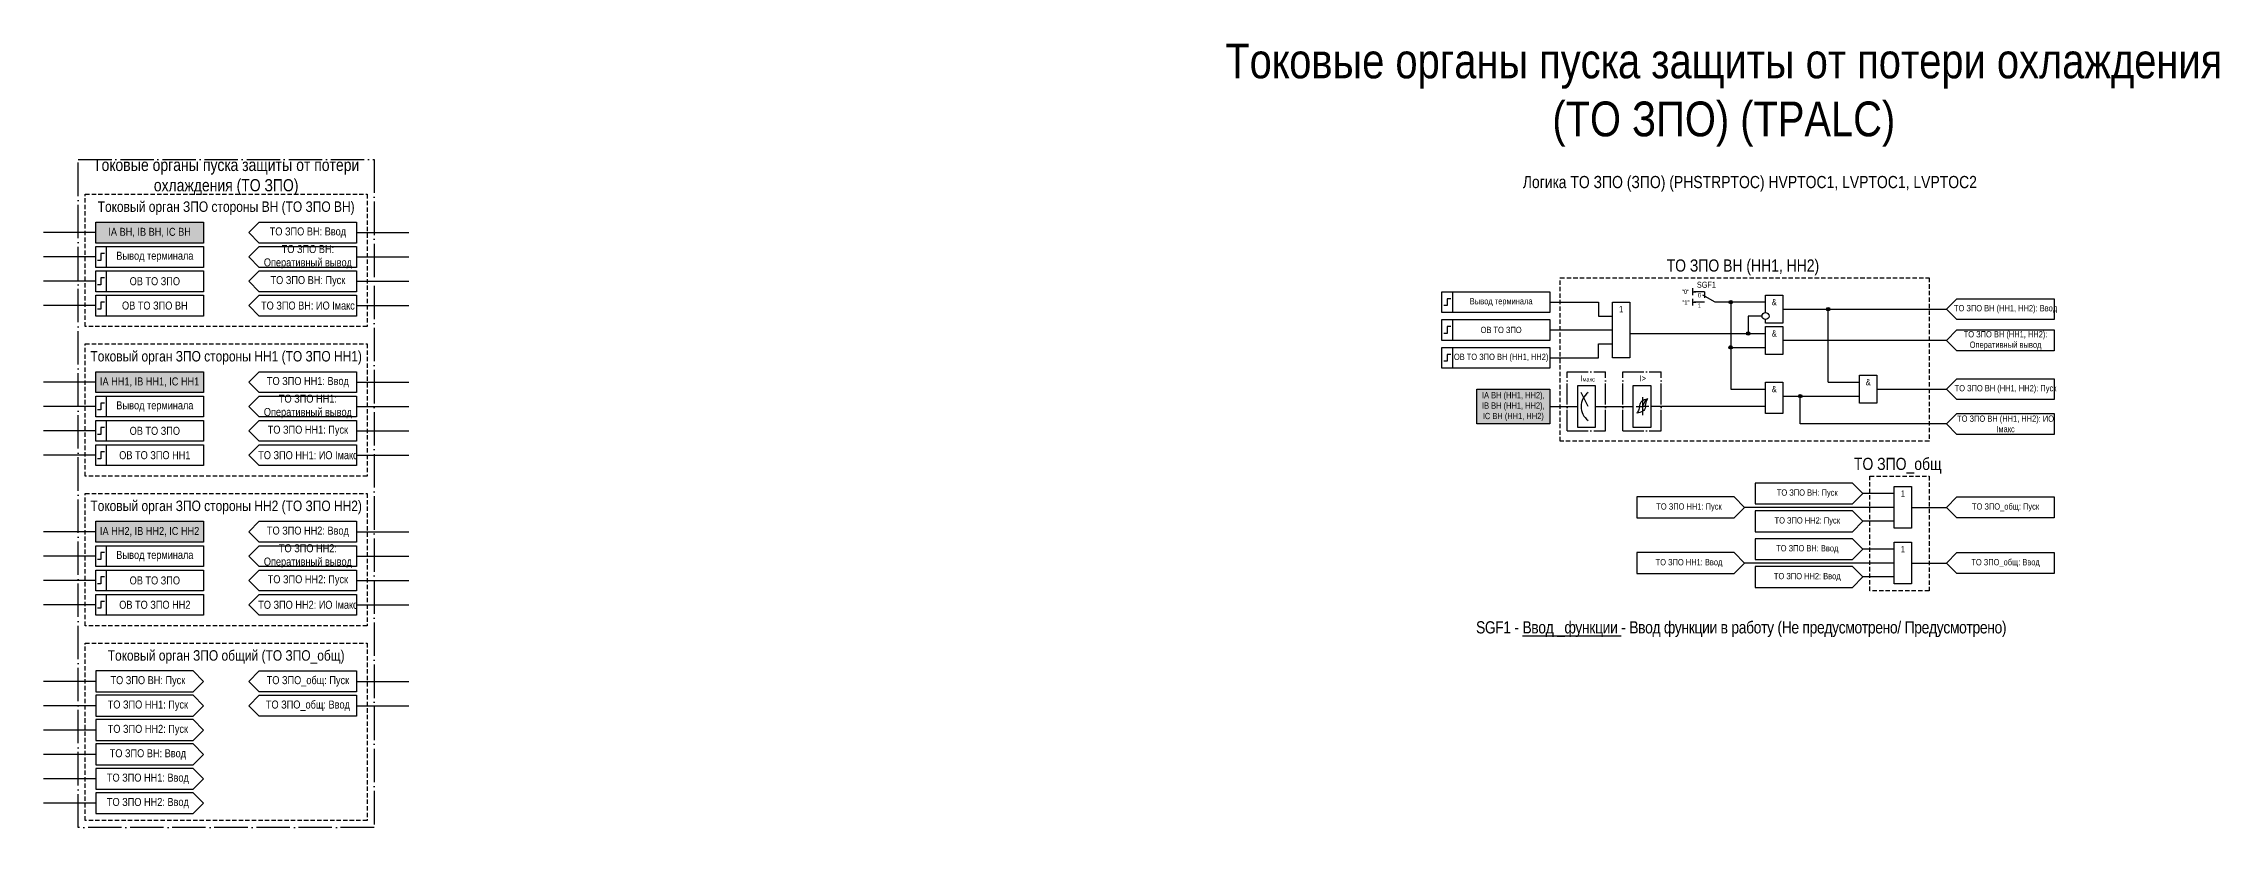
# Model space of a CAD drawing. Header units: millimetres. Extents: x -1270 to 920, y -27 to 306.
# Drawn here: x 295 to 920, y -8 to 217 of the extents above; entities that cross this region are included whole.
import ezdxf
from ezdxf.enums import TextEntityAlignment as Align

# ---------------------------------------------------------------- set-up
doc = ezdxf.new("R2010")
doc.units = ezdxf.units.MM
doc.linetypes.add('ACAD_ISO04W100', pattern=[30, 24, -3, 0, -3])
doc.linetypes.add('штриховая2', pattern=[0.375, 0.25, -0.125])
doc.layers.add('TEXT', color=7, linetype='Continuous', lineweight=25)
doc.layers.add('Основная', color=7, linetype='Continuous')
doc.styles.add('1.8_Gost_RD', font='ARIALN.TTF', dxfattribs={"height": 1.8})
doc.styles.add('2.5_Gost_RD', font='ARIALN.TTF', dxfattribs={"height": 2.5})
doc.styles.add('3.5_Gost_RD', font='ARIALN.TTF', dxfattribs={"height": 3.5})
doc.styles.add('Вывод', font='ARIALN.TTF', dxfattribs={"height": 2.5})
doc.styles.add('Компонент', font='ARIALN.TTF', dxfattribs={"height": 3.5})

# ---------------------------------------------------------------- blocks, each defined once
blk = doc.blocks.new('*U79')
at = {"layer": 'Основная', "color": 0}
blk.add_line((0, 0), (7, 4), dxfattribs=at)
at = {"layer": 'Основная', "ltscale": 0.35}
blk.add_line((6, 6), (6, 2.5), dxfattribs=at)
blk = doc.blocks.new('*U81')
at = {"layer": 'Основная', "color": 0}
for p, q in [((-3, 6), (-9, 6)), ((-3, 0), (-9, 0)), ((9, 0), (3, 0))]:
    blk.add_line(p, q, dxfattribs=at)
at = {"layer": 'Основная', "ltscale": 0.25, "xscale": -1}
blk.add_blockref('*U79', (3, 0), dxfattribs=at)
at = {"layer": 'Основная'}
for tag, height, style, p in [('В1', 2.5, 'Вывод', (-14, 6)), ('В2', 2.5, 'Вывод', (-6, 4)), ('ОУ', 3.5, 'Компонент', (-2, 10)), ('В3', 2.5, 'Вывод', (-6, -2))]:
    blk.add_attdef(tag, text='', height=height, dxfattribs=dict(at, style=style)).set_placement(p, align=Align.MIDDLE_CENTER)
blk = doc.blocks.new('Точка')
at = {"ltscale": 100}
h = blk.add_hatch(color=256, dxfattribs=at)
h.dxf.hatch_style = 1
edge = h.paths.add_edge_path()
edge.add_arc((0, 0), 0.5, 0, 360)
blk.add_circle((0, 0), 0.5, dxfattribs=at)
blk = doc.blocks.new('*U70')
at = {"layer": 'Основная', "linetype": 'ACAD_ISO04W100', "ltscale": 0.25}
for p, q in [((0, 0), (11, 0)), ((0, -17), (0, 0)), ((11, -17), (11, 0)), ((0, -17), (11, -17))]:
    blk.add_line(p, q, dxfattribs=at)
at = {"layer": 'Основная', "style": 'Компонент'}
blk.add_attdef('ОУ', text='', height=3.5, dxfattribs=at).set_placement((11, 0), align=Align.MIDDLE_CENTER)

msp = doc.modelspace()

# ---------------------------------------------------------------- hatches: boundary and pattern name
at = {"ltscale": 100, "true_color": 0xf7941d}
h = msp.add_hatch(color=30, dxfattribs=at)
h.dxf.hatch_style = 1
h.paths.add_polyline_path([(310, 166), (341, 166), (341, 160), (310, 160)])
h = msp.add_hatch(color=30, dxfattribs=at)
h.dxf.hatch_style = 1
h.paths.add_polyline_path([(310, 123), (341, 123), (341, 117), (310, 117)])
at = {"ltscale": 100, "true_color": 0x6bffb3}
h = msp.add_hatch(color=111, dxfattribs=at)
h.dxf.hatch_style = 1
h.paths.add_polyline_path([(707, 118), (728, 118), (728, 108), (707, 108)])
at = {"ltscale": 100, "true_color": 0xf7941d}
h = msp.add_hatch(color=30, dxfattribs=at)
h.dxf.hatch_style = 1
h.paths.add_polyline_path([(310, 80), (341, 80), (341, 74), (310, 74)])

# ---------------------------------------------------------------- linework, layer by layer
at = {"ltscale": 100}
for p, q in [((310, 163), (295, 163)), ((385, 163), (400, 163)), ((310, 156), (295, 156)), ((357, 152), (354, 149)), ((357, 152), (385, 152)), ((385, 156), (400, 156)), ((310, 149), (295, 149)), ((354, 149), (357, 146)), ((357, 145), (354, 142)), ((357, 145), (385, 145)), ((385, 149), (400, 149)), ((769, 147), (769, 145)), ((769, 146), (770, 146)), ((769, 144), (769, 142)), ((845, 144), (842, 141)), ((845, 144), (873, 144)), ((873, 144), (873, 138)), ((310, 142), (295, 142)), ((354, 142), (357, 139)), ((385, 142), (400, 142)), ((769, 143), (770, 143)), ((790, 143), (778, 143)), ((780, 143), (780, 130)), ((785, 139), (785, 134)), ((789, 139), (785, 139)), ((795, 141), (842, 141)), ((808, 120), (808, 141)), ((842, 141), (845, 138)), ((873, 138), (845, 138)), ((728, 135), (746, 135)), ((751, 134), (790, 134)), ((842, 132), (795, 132)), ((845, 135), (842, 132)), ((842, 132), (845, 129)), ((845, 135), (873, 135)), ((873, 135), (873, 129)), ((780, 130), (790, 130)), ((780, 130), (780, 118)), ((873, 129), (845, 129)), ((310, 120), (295, 120)), ((385, 120), (400, 120)), ((736, 117.5), (736, 119)), ((736, 119), (741, 119)), ((741, 119), (741, 113)), ((752, 117.5), (752, 119)), ((752, 119), (757, 119)), ((757, 119), (757, 113)), ((808, 120), (817, 120)), ((845, 121), (842, 118)), ((845, 121), (873, 121)), ((310, 113), (295, 113)), ((385, 113), (400, 113)), ((728, 113), (736, 113)), ((736, 110), (736, 118)), ((741, 113), (741, 107)), ((752, 110), (752, 118)), ((757, 113), (757, 107)), ((790, 113), (757, 113)), ((780, 118), (790, 118)), ((795, 116), (817, 116)), ((800, 108), (800, 116)), ((822, 118), (842, 118)), ((842, 118), (845, 115)), ((357, 109), (354, 106)), ((357, 109), (385, 109)), ((736, 107), (736, 110)), ((741, 107), (736, 107)), ((752, 107), (752, 110)), ((757, 107), (752, 107)), ((842, 108), (800, 108)), ((845, 111), (842, 108)), ((842, 108), (845, 105)), ((845, 111), (873, 111)), ((310, 106), (295, 106)), ((354, 106), (357, 103)), ((357, 102), (354, 99)), ((357, 102), (385, 102)), ((385, 106), (400, 106)), ((310, 99), (295, 99)), ((354, 99), (357, 96)), ((385, 99), (400, 99)), ((787, 91), (787, 85)), ((815, 91), (787, 91)), ((815, 91), (818, 88)), ((818, 88), (815, 85)), ((827, 88), (818, 88)), ((753, 87), (753, 81)), ((781, 87), (753, 87)), ((781, 87), (784, 84)), ((784, 84), (781, 81)), ((827, 84), (784, 84)), ((787, 85), (815, 85)), ((787, 83), (787, 77)), ((815, 83), (787, 83)), ((815, 83), (818, 80)), ((832, 84), (842, 84)), ((845, 87), (842, 84)), ((842, 84), (845, 81)), ((845, 87), (873, 87)), ((310, 77), (295, 77)), ((385, 77), (400, 77)), ((753, 81), (781, 81)), ((787, 77), (815, 77)), ((818, 80), (815, 77)), ((827, 80), (818, 80)), ((310, 70), (295, 70)), ((385, 70), (400, 70)), ((753, 71), (753, 65)), ((781, 71), (753, 71)), ((781, 71), (784, 68)), ((787, 75), (787, 69)), ((815, 75), (787, 75)), ((787, 69), (815, 69)), ((815, 75), (818, 72)), ((818, 72), (815, 69)), ((827, 72), (818, 72)), ((845, 71), (842, 68)), ((845, 71), (873, 71)), ((873, 71), (873, 65)), ((310, 63), (295, 63)), ((357, 66), (354, 63)), ((354, 63), (357, 60)), ((357, 66), (385, 66)), ((385, 63), (400, 63)), ((753, 65), (781, 65)), ((784, 68), (781, 65)), ((827, 68), (784, 68)), ((787, 67), (787, 61)), ((815, 67), (787, 67)), ((815, 67), (818, 64)), ((818, 64), (815, 61)), ((827, 64), (818, 64)), ((832, 68), (842, 68)), ((842, 68), (845, 65)), ((873, 65), (845, 65)), ((357, 59), (354, 56)), ((357, 59), (385, 59)), ((787, 61), (815, 61)), ((310, 56), (295, 56)), ((354, 56), (357, 53)), ((385, 56), (400, 56)), ((310, 34), (295, 34)), ((310, 37), (310, 31)), ((338, 37), (310, 37)), ((338, 37), (341, 34)), ((341, 34), (338, 31)), ((357, 37), (354, 34)), ((354, 34), (357, 31)), ((357, 37), (385, 37)), ((385, 34), (400, 34)), ((310, 27), (295, 27)), ((310, 31), (338, 31)), ((310, 30), (310, 24)), ((338, 30), (310, 30)), ((338, 30), (341, 27)), ((341, 27), (338, 24)), ((357, 30), (354, 27)), ((354, 27), (357, 24)), ((357, 30), (385, 30)), ((385, 30), (385, 24)), ((385, 27), (400, 27)), ((310, 20), (295, 20)), ((310, 24), (338, 24)), ((310, 23), (310, 17)), ((338, 23), (310, 23)), ((338, 23), (341, 20)), ((341, 20), (338, 17)), ((385, 24), (357, 24)), ((310, 13), (295, 13)), ((310, 17), (338, 17)), ((310, 16), (310, 10)), ((338, 16), (310, 16)), ((338, 16), (341, 13)), ((341, 13), (338, 10)), ((310, 10), (338, 10)), ((310, 9), (310, 3)), ((338, 9), (310, 9)), ((338, 9), (341, 6)), ((310, 6), (295, 6)), ((310, 3), (338, 3)), ((310, 2), (310, -4)), ((338, 2), (310, 2)), ((341, 6), (338, 3)), ((338, 2), (341, -1)), ((310, -1), (295, -1)), ((310, -4), (338, -4)), ((341, -1), (338, -4))]:
    msp.add_line(p, q, dxfattribs=at)
at = {"color": 7, "ltscale": 100}
for p, q in [((739, 113), (737, 117)), ((741, 113), (752, 113)), ((752.79, 113), (754.6, 113)), ((756.42, 113), (754.6, 113))]:
    msp.add_line(p, q, dxfattribs=at)
msp.add_line((754.6, 115.72), (754.6, 110.52))
at = {"color": 251, "linetype": 'ACAD_ISO04W100', "lineweight": 30, "ltscale": 0.4, "true_color": 0x58595b}
msp.add_lwpolyline([(305, 184), (390, 184), (390, -8), (305, -8)], close=True, dxfattribs=at)
at = {"linetype": 'штриховая2', "ltscale": 5}
for points in [[(307, 174), (388, 174), (388, 136), (307, 136)], [(307, 131), (388, 131), (388, 93), (307, 93)], [(307, 88), (388, 88), (388, 50), (307, 50)], [(307, 45), (388, 45), (388, -6), (307, -6)]]:
    msp.add_lwpolyline(points, close=True, dxfattribs=at)
at = {"ltscale": 100}
for points in [[(310, 166), (341, 166), (341, 160), (310, 160)], [(310, 159), (313, 159), (313, 153), (310, 153)], [(310, 159), (341, 159), (341, 153), (310, 153)], [(310, 152), (313, 152), (313, 146), (310, 146)], [(310, 152), (341, 152), (341, 146), (310, 146)], [(310, 145), (313, 145), (313, 139), (310, 139)], [(310, 145), (341, 145), (341, 139), (310, 139)], [(697, 146), (700, 146), (700, 140), (697, 140)], [(697, 146), (728, 146), (728, 140), (697, 140)], [(697, 138), (700, 138), (700, 132), (697, 132)], [(697, 138), (728, 138), (728, 132), (697, 132)], [(746, 143), (751, 143), (751, 127), (746, 127)], [(697, 130), (700, 130), (700, 124), (697, 124)], [(697, 130), (728, 130), (728, 124), (697, 124)], [(310, 123), (341, 123), (341, 117), (310, 117)], [(790, 120), (795, 120), (795, 111), (790, 111)], [(817, 122), (822, 122), (822, 114), (817, 114)], [(310, 116), (313, 116), (313, 110), (310, 110)], [(310, 116), (341, 116), (341, 110), (310, 110)], [(707, 118), (728, 118), (728, 108), (707, 108)], [(310, 109), (313, 109), (313, 103), (310, 103)], [(310, 109), (341, 109), (341, 103), (310, 103)], [(310, 102), (313, 102), (313, 96), (310, 96)], [(310, 102), (341, 102), (341, 96), (310, 96)], [(310, 80), (341, 80), (341, 74), (310, 74)], [(310, 73), (313, 73), (313, 67), (310, 67)], [(310, 73), (341, 73), (341, 67), (310, 67)], [(310, 66), (313, 66), (313, 60), (310, 60)], [(310, 66), (341, 66), (341, 60), (310, 60)], [(310, 59), (313, 59), (313, 53), (310, 53)], [(310, 59), (341, 59), (341, 53), (310, 53)]]:
    msp.add_lwpolyline(points, close=True, dxfattribs=at)
for points in [[(354, 163), (357, 166), (385, 166), (385, 160), (357, 160), (354, 163)], [(354, 156), (357, 159), (385, 159), (385, 153), (357, 153), (354, 156)], [(354, 149), (357, 152), (385, 152), (385, 146), (357, 146), (354, 149)], [(354, 142), (357, 145), (385, 145), (385, 139), (357, 139), (354, 142)], [(790, 142), (790, 145), (795, 145), (795, 137), (790, 137), (790, 138)], [(728, 143), (742, 143), (742, 139), (746, 139)], [(790, 140), (790, 142)], [(790, 129), (790, 136), (795, 136), (795, 128), (790, 128), (790, 129)], [(728, 127), (742, 127), (742, 131), (746, 131)], [(354, 120), (357, 123), (385, 123), (385, 117), (357, 117), (354, 120)], [(842, 118), (845, 121), (873, 121), (873, 115), (845, 115), (842, 118)], [(354, 113), (357, 116), (385, 116), (385, 110), (357, 110), (354, 113)], [(354, 106), (357, 109), (385, 109), (385, 103), (357, 103), (354, 106)], [(842, 108), (845, 111), (873, 111), (873, 105), (845, 105), (842, 108)], [(354, 99), (357, 102), (385, 102), (385, 96), (357, 96), (354, 99)], [(827, 84), (827, 90), (832, 90), (832, 78), (827, 78), (827, 84)], [(842, 84), (845, 87), (873, 87), (873, 81), (845, 81), (842, 84)], [(354, 77), (357, 80), (385, 80), (385, 74), (357, 74), (354, 77)], [(354, 70), (357, 73), (385, 73), (385, 67), (357, 67), (354, 70)], [(827, 68), (827, 74), (832, 74), (832, 62), (827, 62), (827, 68)], [(354, 63), (357, 66), (385, 66), (385, 60), (357, 60), (354, 63)], [(354, 56), (357, 59), (385, 59), (385, 53), (357, 53), (354, 56)], [(354, 34), (357, 37), (385, 37), (385, 31), (357, 31), (354, 34)]]:
    msp.add_lwpolyline(points, dxfattribs=at)
at = {"lineweight": 30, "ltscale": 100}
for points in [[(312.5, 157), (311.5, 157), (311.5, 155), (310.5, 155)], [(312.5, 150), (311.5, 150), (311.5, 148), (310.5, 148)], [(699.5, 144), (698.5, 144), (698.5, 142), (697.5, 142)], [(312.5, 143), (311.5, 143), (311.5, 141), (310.5, 141)], [(699.5, 136), (698.5, 136), (698.5, 134), (697.5, 134)], [(699.5, 128), (698.5, 128), (698.5, 126), (697.5, 126)], [(312.5, 114), (311.5, 114), (311.5, 112), (310.5, 112)], [(312.5, 107), (311.5, 107), (311.5, 105), (310.5, 105)], [(312.5, 100), (311.5, 100), (311.5, 98), (310.5, 98)], [(312.5, 71), (311.5, 71), (311.5, 69), (310.5, 69)], [(312.5, 64), (311.5, 64), (311.5, 62), (310.5, 62)], [(312.5, 57), (311.5, 57), (311.5, 55), (310.5, 55)]]:
    msp.add_lwpolyline(points, dxfattribs=at)
at = {"color": 251, "linetype": 'штриховая2', "ltscale": 5, "true_color": 0x58595b}
for points in [[(731, 150), (837, 150), (837, 103), (731, 103)], [(820, 93), (837, 93), (837, 60), (820, 60)]]:
    msp.add_lwpolyline(points, close=True, dxfattribs=at)
at = {"ltscale": 100}
msp.add_circle((790, 139), 1, dxfattribs=at)
at = {"color": 7, "ltscale": 100}
msp.add_arc((742, 113), 5, 126.8699, 233.1301, dxfattribs=at)
for points in [[(753.8, 112.92), (753.6, 112.13), (753, 111.12)], [(755.48, 112.92), (755.25, 112.13), (754.76, 111.67), (753, 111.12)], [(753.8, 112.92), (753.95, 113.71), (754.44, 114.54), (756.2, 115.26)], [(754.6, 113), (755, 113.72), (755.47, 114.6), (756.2, 115.26)], [(755.48, 112.92), (755.6, 113.71), (755.81, 114.54), (756.2, 115.26)]]:
    msp.add_spline(points, degree=3)

# ---------------------------------------------------------------- block references
at = {"ltscale": 100}
for p in [(780, 143), (808, 141), (785, 134), (780, 130), (800, 116)]:
    msp.add_blockref('Точка', p, dxfattribs=at)
at = {"layer": 'Основная', "ltscale": 0.25, "xscale": 0.5, "yscale": 0.5, "zscale": 0.5}
msp.add_blockref('*U81', (774, 143), dxfattribs=at).add_auto_attribs({'ОУ': 'SGF1', 'В1': '"0"', 'В2': '0', 'В3': '1'})
at = {"layer": 'Основная', "ltscale": 0.25}
for p in [(733, 123), (749, 123)]:
    msp.add_blockref('*U70', p, dxfattribs=at)

# ---------------------------------------------------------------- texts
at = {"color": 3, "ltscale": 100, "insert": (778, 202.5), "char_height": 10, "width": 290, "attachment_point": 5, "style": '3.5_Gost_RD'}
msp.add_mtext('Токовые органы пуска защиты от потери охлаждения (ТО ЗПО) (TPALC)', dxfattribs=at)
at = {"color": 30, "ltscale": 100, "attachment_point": 5, "style": '3.5_Gost_RD'}
for s, insert, char_height, width in [('Токовые органы пуска защиты от потери охлаждения (ТО ЗПО)', (347.5, 179), 3.5, 85), ('Логика ТО ЗПО (ЗПО) (PHSTRPTOC) {\\C6;HVPTOC1, LVPTOC1, LVPTOC2}', (785.5, 177), 3.5, 145), ('Токовый орган ЗПО стороны ВН (ТО ЗПО ВН)', (347.5, 170), 3, 81), ('Токовый орган ЗПО стороны НН1 (ТО ЗПО НН1)', (347.5, 127), 3, 81), ('Токовый орган ЗПО стороны НН2 (ТО ЗПО НН2)', (347.5, 84), 3, 81), ('{\\T0.95;SGF1 - \\LВвод _функции\\l - Ввод функции в работу (Не предусмотрено/ Предусмотрено)}', (783, 49), 3.5, 165), ('Токовый орган ЗПО общий (ТО ЗПО_общ)', (347.5, 41), 3, 81)]:
    msp.add_mtext(s, dxfattribs=dict(at, insert=insert, char_height=char_height, width=width))
at = {"color": 0, "ltscale": 100, "char_height": 2.3, "attachment_point": 5, "style": '2.5_Gost_RD'}
for s, insert, width in [('{\\C256;IA ВН, IB ВН, IC ВН}', (325.5, 163), 31), ('{\\C256;Вывод терминала}', (327, 156), 28), ('{\\C256;IA НН1, IB НН1, IC НН1}', (325.5, 120), 31), ('{\\C256;Вывод терминала}', (327, 113), 28), ('{\\C256;IA НН2, IB НН2, IC НН2}', (325.5, 77), 31), ('{\\C256;Вывод терминала}', (327, 70), 28)]:
    msp.add_mtext(s, dxfattribs=dict(at, insert=insert, width=width))
at = {"ltscale": 100, "attachment_point": 5}
for s, insert, char_height, width, style in [('ТО ЗПО ВН: Ввод', (371, 163), 2.3, 28, '2.5_Gost_RD'), ('ТО ЗПО ВН: Оперативный вывод', (371, 156), 2.3, 28, '2.5_Gost_RD'), ('ТО ЗПО ВН: Пуск', (371, 149), 2.3, 28, '2.5_Gost_RD'), ('Вывод терминала', (714, 143), 1.8, 28, '2.5_Gost_RD'), ('&', (792.5, 143), 1.8, 5, '2.5_Gost_RD'), ('ТО ЗПО ВН: ИО Iмакс', (371, 142), 2.3, 28, '2.5_Gost_RD'), ('1', (748.5, 141), 1.8, 5, '2.5_Gost_RD'), ('ТО ЗПО ВН (НН1, НН2): Ввод', (859, 141), 1.8, 28, '2.5_Gost_RD'), ('ОВ ТО ЗПО', (714, 135), 1.8, 28, '2.5_Gost_RD'), ('&', (792.5, 134), 1.8, 5, '2.5_Gost_RD'), ('ТО ЗПО ВН (НН1, НН2): Оперативный вывод', (859, 132), 1.8, 28, '2.5_Gost_RD'), ('ОВ ТО ЗПО ВН (НН1, НН2)', (714, 127), 1.8, 28, '2.5_Gost_RD'), ('ТО ЗПО НН1: Ввод', (371, 120), 2.3, 28, '2.5_Gost_RD'), ('&', (792.5, 118), 1.8, 5, '2.5_Gost_RD'), ('&', (819.5, 120), 1.8, 5, '2.5_Gost_RD'), ('ТО ЗПО ВН (НН1, НН2): Пуск', (859, 118), 1.8, 28, '2.5_Gost_RD'), ('ТО ЗПО НН1: Оперативный вывод', (371, 113), 2.3, 28, '2.5_Gost_RD'), ('IA ВН (НН1, НН2), \\PIB ВН (НН1, НН2), \\PIC ВН (НН1, НН2)', (717.5, 113), 1.8, 21, '1.8_Gost_RD'), ('ТО ЗПО НН1: Пуск', (371, 106), 2.3, 28, '2.5_Gost_RD'), ('ТО ЗПО ВН (НН1, НН2): ИО Iмакс', (859, 108), 1.8, 28, '2.5_Gost_RD'), ('ТО ЗПО НН1: ИО Iмакс', (371, 99), 2.3, 28, '2.5_Gost_RD'), ('ТО ЗПО ВН: Пуск', (802, 88), 1.8, 28, '2.5_Gost_RD'), ('1', (829.5, 88), 1.8, 5, '2.5_Gost_RD'), ('ТО ЗПО НН1: Пуск', (768, 84), 1.8, 28, '2.5_Gost_RD'), ('ТО ЗПО_общ: Пуск', (859, 84), 1.8, 28, '2.5_Gost_RD'), ('ТО ЗПО НН2: Ввод', (371, 77), 2.3, 28, '2.5_Gost_RD'), ('ТО ЗПО НН2: Пуск', (802, 80), 1.8, 28, '2.5_Gost_RD'), ('ТО ЗПО НН2: Оперативный вывод', (371, 70), 2.3, 28, '2.5_Gost_RD'), ('ТО ЗПО НН1: Ввод', (768, 68), 1.8, 28, '2.5_Gost_RD'), ('ТО ЗПО ВН: Ввод', (802, 72), 1.8, 28, '2.5_Gost_RD'), ('1', (829.5, 72), 1.8, 5, '2.5_Gost_RD'), ('ТО ЗПО_общ: Ввод', (859, 68), 1.8, 28, '2.5_Gost_RD'), ('ТО ЗПО НН2: Пуск', (371, 63), 2.3, 28, '2.5_Gost_RD'), ('ТО ЗПО НН2: Ввод', (802, 64), 1.8, 28, '2.5_Gost_RD'), ('ТО ЗПО НН2: ИО Iмакс', (371, 56), 2.3, 28, '2.5_Gost_RD'), ('ТО ЗПО ВН: Пуск', (325, 34), 2.3, 28, '2.5_Gost_RD'), ('ТО ЗПО_общ: Пуск', (371, 34), 2.3, 28, '2.5_Gost_RD'), ('ТО ЗПО НН1: Пуск', (325, 27), 2.3, 28, '2.5_Gost_RD'), ('ТО ЗПО_общ: Ввод', (371, 27), 2.3, 28, '2.5_Gost_RD'), ('ТО ЗПО НН2: Пуск', (325, 20), 2.3, 28, '2.5_Gost_RD'), ('ТО ЗПО ВН: Ввод', (325, 13), 2.3, 28, '2.5_Gost_RD'), ('ТО ЗПО НН1: Ввод', (325, 6), 2.3, 28, '2.5_Gost_RD'), ('ТО ЗПО НН2: Ввод', (325, -1), 2.3, 28, '2.5_Gost_RD')]:
    msp.add_mtext(s, dxfattribs=dict(at, insert=insert, char_height=char_height, width=width, style=style))
at = {"color": 251, "ltscale": 100, "true_color": 0x58595b, "char_height": 3.5, "width": 113, "attachment_point": 5, "style": '3.5_Gost_RD'}
for s, insert in [('ТО ЗПО ВН (НН1, НН2)', (783.5, 153)), ('ТО ЗПО_общ', (828, 96))]:
    msp.add_mtext(s, dxfattribs=dict(at, insert=insert))
at = {"ltscale": 100, "insert": (766, 143.5), "char_height": 1.25, "attachment_point": 1, "style": '3.5_Gost_RD'}
msp.add_mtext_dynamic_manual_height_columns('"1"', width=2, gutter_width=17.5, heights=[0], dxfattribs=at)
at = {"color": 7, "ltscale": 100, "char_height": 1.8, "attachment_point": 1, "style": '1.8_Gost_RD'}
for s, insert in [('\\pi2.7859;I{\\H0.66667x;макс}', (734, 122)), ('\\pi4.7676;I>', (749, 122))]:
    msp.add_mtext_dynamic_manual_height_columns(s, width=11, gutter_width=17.5, heights=[0], dxfattribs=dict(at, insert=insert))
at = {"layer": 'TEXT', "color": 0, "ltscale": 100, "char_height": 2.3, "width": 28, "attachment_point": 5, "style": '2.5_Gost_RD'}
for insert in [(327, 149), (327, 106), (327, 63)]:
    msp.add_mtext('{\\C256;ОВ ТО ЗПО}', dxfattribs=dict(at, insert=insert))
at = {"layer": 'Основная', "color": 0, "ltscale": 100, "char_height": 2.3, "width": 28, "attachment_point": 5, "style": '2.5_Gost_RD'}
for s, insert in [('{\\C256;ОВ ТО ЗПО ВН}', (327, 142)), ('{\\C256;ОВ ТО ЗПО НН1}', (327, 99)), ('{\\C256;ОВ ТО ЗПО НН2}', (327, 56))]:
    msp.add_mtext(s, dxfattribs=dict(at, insert=insert))

doc.saveas('drawing.dxf')
